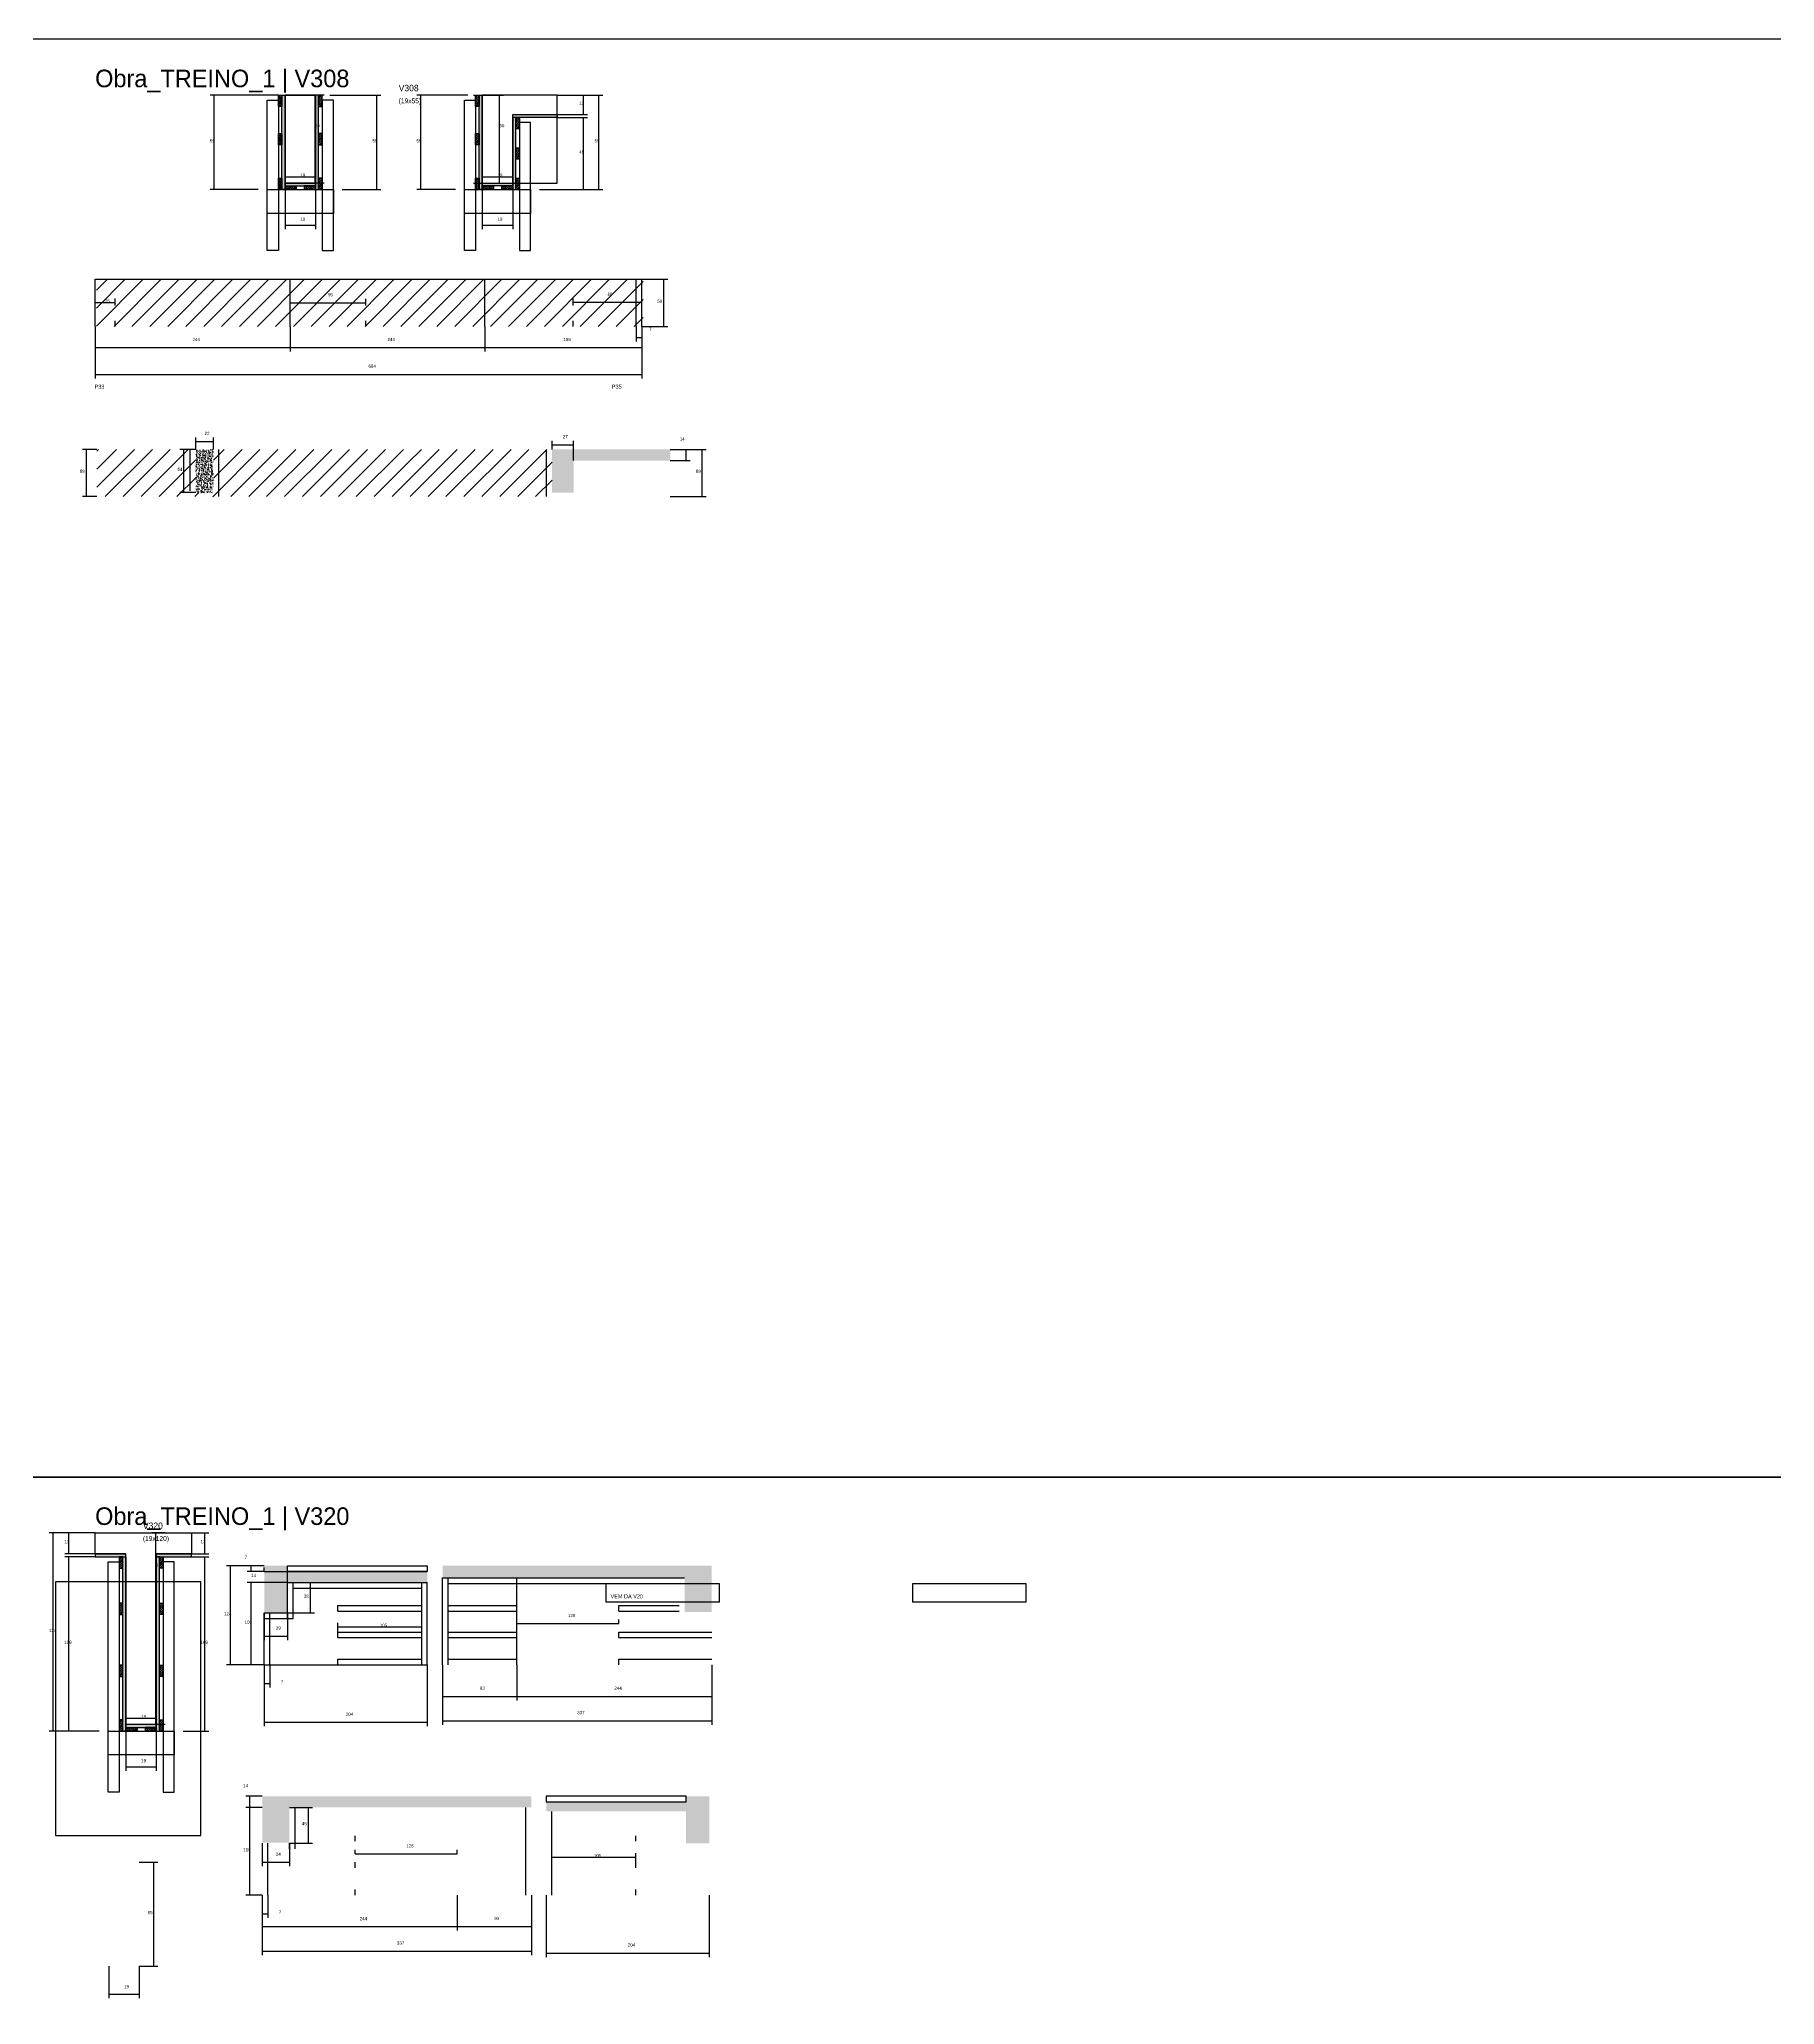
# Model space of a CAD drawing. Header units: metres. Extents: x -41 to 34840, y -36000 to 1848.
# Drawn here: x 26110 to 28283, y -661 to 1800 of the extents above; entities that cross this region are included whole.
import ezdxf

# ---------------------------------------------------------------- set-up
doc = ezdxf.new("R2010")
doc.units = ezdxf.units.M
for name, color, linetype in [('CELL_BORDER', 8, 'Continuous'), ('CONCRETO', 251, 'Continuous'), ('COTA', 4, 'Continuous'), ('Cota Seção (2x)', 4, 'Continuous'), ('cotas', 4, 'Continuous'), ('Hachura', 253, 'Continuous'), ('LABEL_ID', 3, 'Continuous'), ('Madeira', 126, 'Continuous'), ('NOMENCLATURA', 7, 'Continuous'), ('Painéis', 200, 'Continuous'), ('REAPROVEITAMENTO', 251, 'Continuous'), ('SARR_2.2x7', 40, 'Continuous'), ('SARR_3.5x7', 81, 'Continuous'), ('Texto Seção', 7, 'Continuous')]:
    doc.layers.add(name, color=color, linetype=linetype)

msp = doc.modelspace()

# ---------------------------------------------------------------- hatches: boundary and pattern name
at = {"layer": 'COTA'}
h = msp.add_hatch(dxfattribs=at)
h.set_pattern_fill('AR-CONC', scale=0.03)
h.paths.add_polyline_path([(26328, 1232.5), (26328, 1286.5), (26328, 1286.5), (26306, 1286.5), (26306, 1286.5), (26306, 1232.5), (26306, 1232.5), (26328, 1232.5)])
h = msp.add_hatch(dxfattribs=at)
h.set_pattern_fill('AR-CONC', scale=0.03)
h.paths.add_polyline_path([(26779, 1232.5), (26779, 1272.5), (26779, 1272.5), (26900, 1272.5), (26900, 1272.5), (26900, 1286.5), (26900, 1286.5), (26752, 1286.5), (26752, 1286.5), (26752, 1232.5), (26752, 1232.5), (26779, 1232.5)])
h = msp.add_hatch(dxfattribs=at)
h.set_pattern_fill('AR-CONC', scale=0.03)
h.paths.add_polyline_path([(26420.8, -170.2), (26420.8, -132.2), (26420.8, -132.2), (26595.7, -132.2), (26595.7, -132.2), (26595.7, -118.2), (26595.7, -118.2), (26420.8, -118.2), (26420.8, -118.2), (26420.8, -111.2), (26420.8, -111.2), (26391.8, -111.2), (26391.8, -111.2), (26391.8, -170.2), (26391.8, -170.2), (26420.8, -170.2)])
h = msp.add_hatch(dxfattribs=at)
h.set_pattern_fill('AR-CONC', scale=0.03)
h.paths.add_polyline_path([(26615, -126.2), (26918, -126.2), (26918, -126.2), (26918, -169.2), (26918, -169.2), (26952, -169.2), (26952, -169.2), (26951.9, -111.2), (26951.9, -111.2), (26615, -111.2), (26615, -111.2), (26615, -126.2)])
h = msp.add_hatch(dxfattribs=at)
h.set_pattern_fill('AR-CONC', scale=0.03)
h.paths.add_polyline_path([(26726.2, -413.6), (26423.2, -413.6), (26423.2, -413.6), (26423.2, -457.6), (26423.2, -457.6), (26389.2, -457.6), (26389.2, -457.6), (26389.3, -399.6), (26389.3, -399.6), (26726.2, -399.6), (26726.2, -399.6), (26726.2, -413.6)])
h = msp.add_hatch(dxfattribs=at)
h.set_pattern_fill('AR-CONC', scale=0.03)
h.paths.add_polyline_path([(26919.8, -458.6), (26919.8, -418.6), (26919.8, -418.6), (26744.8, -418.6), (26744.8, -418.6), (26744.8, -406.6), (26744.8, -406.6), (26919.8, -406.6), (26919.8, -406.6), (26919.8, -399.6), (26919.8, -399.6), (26948.8, -399.6), (26948.8, -399.6), (26948.8, -458.6), (26948.8, -458.6), (26919.8, -458.6)])
at = {"layer": 'Hachura'}
h = msp.add_hatch(dxfattribs=at)
h.set_pattern_fill('ANSI31', scale=0.5)
h.paths.add_polyline_path([(26413.8, 1716), (26409.4, 1716), (26409.4, 1716), (26409.4, 1730), (26409.4, 1730), (26413.8, 1730), (26413.8, 1730), (26413.8, 1716)])
h = msp.add_hatch(color=8, dxfattribs=at)
h.dxf.hatch_style = 1
h.paths.add_polyline_path([(26413.8, 1730), (26417.8, 1730), (26417.8, 1730), (26417.8, 1612), (26417.8, 1612), (26413.8, 1612), (26413.8, 1612), (26413.8, 1730)])
h = msp.add_hatch(color=8, dxfattribs=at)
h.dxf.hatch_style = 1
h.paths.add_polyline_path([(26459.8, 1730), (26455.8, 1730), (26455.8, 1730), (26455.8, 1612), (26455.8, 1612), (26459.8, 1612), (26459.8, 1612), (26459.8, 1730)])
h = msp.add_hatch(dxfattribs=at)
h.set_pattern_fill('ANSI31', scale=0.5)
h.paths.add_polyline_path([(26459.8, 1716), (26464.2, 1716), (26464.2, 1716), (26464.2, 1730), (26464.2, 1730), (26459.8, 1730), (26459.8, 1730), (26459.8, 1716)])
h = msp.add_hatch(dxfattribs=at)
h.set_pattern_fill('ANSI31', scale=0.5)
h.paths.add_polyline_path([(26660.7, 1716), (26656.3, 1716), (26656.3, 1716), (26656.3, 1730), (26656.3, 1730), (26660.7, 1730), (26660.7, 1730), (26660.7, 1716)])
h = msp.add_hatch(color=8, dxfattribs=at)
h.dxf.hatch_style = 1
h.paths.add_polyline_path([(26660.7, 1730), (26664.7, 1730), (26664.7, 1730), (26664.7, 1612), (26664.7, 1612), (26660.7, 1612), (26660.7, 1612), (26660.7, 1730)])
h = msp.add_hatch(color=8, dxfattribs=at)
h.dxf.hatch_style = 1
h.paths.add_polyline_path([(26702.7, 1702), (26702.7, 1706), (26702.7, 1706), (26758.3, 1706), (26758.3, 1706), (26758.3, 1702), (26758.3, 1702), (26702.7, 1702)])
h = msp.add_hatch(color=8, dxfattribs=at)
h.dxf.hatch_style = 1
h.paths.add_polyline_path([(26706.7, 1702), (26702.7, 1702), (26702.7, 1702), (26702.7, 1612), (26702.7, 1612), (26706.7, 1612), (26706.7, 1612), (26706.7, 1702)])
h = msp.add_hatch(dxfattribs=at)
h.set_pattern_fill('ANSI31', scale=0.5)
h.paths.add_polyline_path([(26711.1, 1688), (26706.7, 1688), (26706.7, 1688), (26706.7, 1702), (26706.7, 1702), (26711.1, 1702), (26711.1, 1702), (26711.1, 1688)])
h = msp.add_hatch(dxfattribs=at)
h.set_pattern_fill('ANSI31', scale=0.5)
h.paths.add_polyline_path([(26413.8, 1668), (26409.4, 1668), (26409.4, 1668), (26409.4, 1682), (26409.4, 1682), (26413.8, 1682), (26413.8, 1682), (26413.8, 1668)])
h = msp.add_hatch(dxfattribs=at)
h.set_pattern_fill('ANSI31', scale=0.5)
h.paths.add_polyline_path([(26459.8, 1668), (26464.2, 1668), (26464.2, 1668), (26464.2, 1682), (26464.2, 1682), (26459.8, 1682), (26459.8, 1682), (26459.8, 1668)])
h = msp.add_hatch(dxfattribs=at)
h.set_pattern_fill('ANSI31', scale=0.5)
h.paths.add_polyline_path([(26660.7, 1668), (26656.3, 1668), (26656.3, 1668), (26656.3, 1682), (26656.3, 1682), (26660.7, 1682), (26660.7, 1682), (26660.7, 1668)])
h = msp.add_hatch(dxfattribs=at)
h.set_pattern_fill('ANSI31', scale=0.5)
h.paths.add_polyline_path([(26711.1, 1650), (26706.7, 1650), (26706.7, 1650), (26706.7, 1664), (26706.7, 1664), (26711.1, 1664), (26711.1, 1664), (26711.1, 1650)])
h = msp.add_hatch(dxfattribs=at)
h.set_pattern_fill('ANSI31', scale=0.5)
h.paths.add_polyline_path([(26413.8, 1612), (26409.4, 1612), (26409.4, 1612), (26409.4, 1626), (26409.4, 1626), (26413.8, 1626), (26413.8, 1626), (26413.8, 1612)])
h = msp.add_hatch(dxfattribs=at)
h.set_pattern_fill('ANSI31', scale=0.5)
h.paths.add_polyline_path([(26459.8, 1612), (26464.2, 1612), (26464.2, 1612), (26464.2, 1626), (26464.2, 1626), (26459.8, 1626), (26459.8, 1626), (26459.8, 1612)])
h = msp.add_hatch(dxfattribs=at)
h.set_pattern_fill('ANSI31', scale=0.5)
h.paths.add_polyline_path([(26660.7, 1612), (26656.3, 1612), (26656.3, 1612), (26656.3, 1626), (26656.3, 1626), (26660.7, 1626), (26660.7, 1626), (26660.7, 1612)])
h = msp.add_hatch(dxfattribs=at)
h.set_pattern_fill('ANSI31', scale=0.5)
h.paths.add_polyline_path([(26711.1, 1612), (26706.7, 1612), (26706.7, 1612), (26706.7, 1626), (26706.7, 1626), (26711.1, 1626), (26711.1, 1626), (26711.1, 1612)])
h = msp.add_hatch(color=8, dxfattribs=at)
h.dxf.hatch_style = 1
h.paths.add_polyline_path([(26455.8, 1616.4), (26455.8, 1620), (26455.8, 1620), (26417.8, 1620), (26417.8, 1620), (26417.8, 1616.4), (26417.8, 1616.4), (26455.8, 1616.4)])
h = msp.add_hatch(dxfattribs=at)
h.set_pattern_fill('ANSI31', scale=0.5)
h.paths.add_polyline_path([(26417.8, 1612), (26417.8, 1616.4), (26417.8, 1616.4), (26431.8, 1616.4), (26431.8, 1616.4), (26431.8, 1612), (26431.8, 1612), (26417.8, 1612)])
h = msp.add_hatch(dxfattribs=at)
h.set_pattern_fill('ANSI31', scale=0.5)
h.paths.add_polyline_path([(26455.8, 1612), (26455.8, 1616.4), (26455.8, 1616.4), (26441.8, 1616.4), (26441.8, 1616.4), (26441.8, 1612), (26441.8, 1612), (26455.8, 1612)])
h = msp.add_hatch(color=8, dxfattribs=at)
h.dxf.hatch_style = 1
h.paths.add_polyline_path([(26664.7, 1616.4), (26664.7, 1620), (26664.7, 1620), (26702.7, 1620), (26702.7, 1620), (26702.7, 1616.4), (26702.7, 1616.4), (26664.7, 1616.4)])
h = msp.add_hatch(dxfattribs=at)
h.set_pattern_fill('ANSI31', scale=0.5)
h.paths.add_polyline_path([(26664.7, 1612), (26664.7, 1616.4), (26664.7, 1616.4), (26678.7, 1616.4), (26678.7, 1616.4), (26678.7, 1612), (26678.7, 1612), (26664.7, 1612)])
h = msp.add_hatch(dxfattribs=at)
h.set_pattern_fill('ANSI31', scale=0.5)
h.paths.add_polyline_path([(26702.7, 1612), (26702.7, 1616.4), (26702.7, 1616.4), (26688.7, 1616.4), (26688.7, 1616.4), (26688.7, 1612), (26688.7, 1612), (26702.7, 1612)])
h = msp.add_hatch(color=8, dxfattribs=at)
h.dxf.hatch_style = 1
h.paths.add_polyline_path([(26218.6, -100), (26218.6, -96), (26218.6, -96), (26180, -96), (26180, -96), (26180, -100), (26180, -100), (26218.6, -100)])
h = msp.add_hatch(color=8, dxfattribs=at)
h.dxf.hatch_style = 1
h.paths.add_polyline_path([(26300.6, -100), (26300.6, -96), (26300.6, -96), (26256.6, -96), (26256.6, -96), (26256.6, -100), (26256.6, -100), (26300.6, -100)])
h = msp.add_hatch(color=8, dxfattribs=at)
h.dxf.hatch_style = 1
h.paths.add_polyline_path([(26260.6, -98), (26256.6, -98), (26256.6, -98), (26256.6, -318), (26256.6, -318), (26260.6, -318), (26260.6, -318), (26260.6, -98)])
h = msp.add_hatch(dxfattribs=at)
h.set_pattern_fill('ANSI31', scale=0.5)
h.paths.add_polyline_path([(26210.2, -114), (26214.6, -114), (26214.6, -114), (26214.6, -100), (26214.6, -100), (26210.2, -100), (26210.2, -100), (26210.2, -114)])
h = msp.add_hatch(color=8, dxfattribs=at)
h.dxf.hatch_style = 1
h.paths.add_polyline_path([(26214.6, -100), (26218.6, -100), (26218.6, -100), (26218.6, -318), (26218.6, -318), (26214.6, -318), (26214.6, -318), (26214.6, -100)])
h = msp.add_hatch(dxfattribs=at)
h.set_pattern_fill('ANSI31', scale=0.5)
h.paths.add_polyline_path([(26265, -114), (26260.6, -114), (26260.6, -114), (26260.6, -100), (26260.6, -100), (26265, -100), (26265, -100), (26265, -114)])
h = msp.add_hatch(dxfattribs=at)
h.set_pattern_fill('ANSI31', scale=0.5)
h.paths.add_polyline_path([(26210.2, -172), (26214.6, -172), (26214.6, -172), (26214.6, -158), (26214.6, -158), (26210.2, -158), (26210.2, -158), (26210.2, -172)])
h = msp.add_hatch(dxfattribs=at)
h.set_pattern_fill('ANSI31', scale=0.5)
h.paths.add_polyline_path([(26265, -172), (26260.6, -172), (26260.6, -172), (26260.6, -158), (26260.6, -158), (26265, -158), (26265, -158), (26265, -172)])
h = msp.add_hatch(dxfattribs=at)
h.set_pattern_fill('ANSI31', scale=0.5)
h.paths.add_polyline_path([(26210.2, -249.7), (26214.6, -249.7), (26214.6, -249.7), (26214.6, -235.7), (26214.6, -235.7), (26210.2, -235.7), (26210.2, -235.7), (26210.2, -249.7)])
h = msp.add_hatch(dxfattribs=at)
h.set_pattern_fill('ANSI31', scale=0.5)
h.paths.add_polyline_path([(26265, -249.7), (26260.6, -249.7), (26260.6, -249.7), (26260.6, -235.7), (26260.6, -235.7), (26265, -235.7), (26265, -235.7), (26265, -249.7)])
h = msp.add_hatch(dxfattribs=at)
h.set_pattern_fill('ANSI31', scale=0.5)
h.paths.add_polyline_path([(26210.2, -318), (26214.6, -318), (26214.6, -318), (26214.6, -304), (26214.6, -304), (26210.2, -304), (26210.2, -304), (26210.2, -318)])
h = msp.add_hatch(color=8, dxfattribs=at)
h.dxf.hatch_style = 1
h.paths.add_polyline_path([(26256.6, -313.6), (26256.6, -310), (26256.6, -310), (26218.6, -310), (26218.6, -310), (26218.6, -313.6), (26218.6, -313.6), (26256.6, -313.6)])
h = msp.add_hatch(dxfattribs=at)
h.set_pattern_fill('ANSI31', scale=0.5)
h.paths.add_polyline_path([(26218.6, -318), (26218.6, -313.6), (26218.6, -313.6), (26232.6, -313.6), (26232.6, -313.6), (26232.6, -318), (26232.6, -318), (26218.6, -318)])
h = msp.add_hatch(dxfattribs=at)
h.set_pattern_fill('ANSI31', scale=0.5)
h.paths.add_polyline_path([(26256.6, -318), (26256.6, -313.6), (26256.6, -313.6), (26242.6, -313.6), (26242.6, -313.6), (26242.6, -318), (26242.6, -318), (26256.6, -318)])
h = msp.add_hatch(dxfattribs=at)
h.set_pattern_fill('ANSI31', scale=0.5)
h.paths.add_polyline_path([(26265, -318), (26260.6, -318), (26260.6, -318), (26260.6, -304), (26260.6, -304), (26265, -304), (26265, -304), (26265, -318)])
at = {"layer": 'REAPROVEITAMENTO'}
h = msp.add_hatch(dxfattribs=at)
h.set_pattern_fill('ANSI31', scale=5)
h.paths.add_polyline_path([(26866, 1440.6), (26866, 1499.6), (26866, 1499.6), (26181.5, 1499.6), (26181.5, 1499.6), (26181.5, 1440.6), (26181.5, 1440.6), (26866, 1440.6)])
h = msp.add_hatch(dxfattribs=at)
h.set_pattern_fill('ANSI31', scale=5)
h.paths.add_polyline_path([(26306, 1232.5), (26306, 1286.5), (26306, 1286.5), (26182, 1286.5), (26182, 1286.5), (26182, 1227.5), (26182, 1227.5), (26328, 1227.5), (26328, 1227.5), (26328, 1232.5), (26328, 1232.5), (26306, 1232.5)])
h = msp.add_hatch(dxfattribs=at)
h.set_pattern_fill('ANSI31', scale=5)
h.paths.add_polyline_path([(26572, 1227.5), (26572, 1286.5), (26572, 1286.5), (26328, 1286.5), (26328, 1286.5), (26328, 1227.5), (26328, 1227.5), (26572, 1227.5)])
h = msp.add_hatch(dxfattribs=at)
h.set_pattern_fill('ANSI31', scale=5)
h.paths.add_polyline_path([(26752, 1227.5), (26752, 1286.5), (26752, 1286.5), (26572, 1286.5), (26572, 1286.5), (26572, 1227.5), (26572, 1227.5), (26752, 1227.5)])

# ---------------------------------------------------------------- linework, layer by layer
at = {"layer": 'CELL_BORDER'}
for points in [[(26100, 0), (29000, 0), (29000, 1800), (26100, 1800)], [(26100, -1800), (29000, -1800), (29000, 0), (26100, 0)]]:
    msp.add_lwpolyline(points, close=True, dxfattribs=at)
at = {"layer": 'CONCRETO'}
for points in [[(26417.8, 1730), (26417.8, 1730), (26455.8, 1730), (26455.8, 1702), (26455.8, 1702), (26455.8, 1620), (26417.8, 1620), (26417.8, 1730)], [(26417.8, 1620), (26455.8, 1620), (26455.8, 1730), (26417.8, 1730)], [(26758.3, 1706), (26758.3, 1730), (26664.7, 1730), (26664.7, 1702), (26664.7, 1702), (26664.7, 1620), (26702.7, 1620), (26702.7, 1706)], [(26664.7, 1620), (26758.3, 1620), (26758.3, 1730), (26664.7, 1730)], [(26180, -96), (26180, -70), (26300.6, -70), (26300.6, -96), (26256.6, -96), (26256.6, -310), (26218.6, -310), (26218.6, -96)]]:
    msp.add_lwpolyline(points, close=True, dxfattribs=at)
at = {"layer": 'COTA'}
for p, q in [((26409.4, 1730), (26324.1, 1730)), ((26329.1, 1612), (26329.1, 1730)), ((26473.8, 1730), (26537.7, 1730)), ((26532.7, 1612), (26532.7, 1730)), ((26646.7, 1730), (26582.8, 1730)), ((26587.8, 1612), (26587.8, 1730)), ((26758.3, 1730), (26815.7, 1730)), ((26758.3, 1730), (26796.4, 1730)), ((26791.4, 1706), (26791.4, 1730)), ((26810.7, 1612), (26810.7, 1730)), ((26758.3, 1706), (26796.4, 1706)), ((26758.3, 1702), (26796.4, 1702)), ((26791.4, 1612), (26791.4, 1702)), ((26384.2, 1612), (26324.1, 1612)), ((26417.8, 1612), (26417.8, 1562.3)), ((26455.8, 1612), (26455.8, 1562.3)), ((26489.4, 1612), (26537.7, 1612)), ((26631.1, 1612), (26582.8, 1612)), ((26664.7, 1612), (26664.7, 1562.3)), ((26702.7, 1612), (26702.7, 1562.3)), ((26736.3, 1612), (26815.7, 1612)), ((26736.3, 1612), (26796.4, 1612)), ((26417.8, 1567.3), (26455.8, 1567.3)), ((26664.7, 1567.3), (26702.7, 1567.3)), ((26864.5, 1499.6), (26896.9, 1499.6)), ((26891.9, 1440.6), (26891.9, 1499.6)), ((26180, 1470.1), (26180, 1475.4)), ((26180, 1470.4), (26205, 1470.4)), ((26205, 1470.1), (26205, 1475.4)), ((26424, 1470.1), (26424, 1475.1)), ((26424, 1470.1), (26519, 1470.1)), ((26519, 1470.1), (26519, 1475.1)), ((26778.5, 1470.1), (26778.5, 1475.7)), ((26778.5, 1470.7), (26864.5, 1470.7)), ((26864.5, 1470.1), (26864.5, 1475.7)), ((26180, 1440.6), (26180, 1375.5)), ((26180, 1440.6), (26180, 1409.1)), ((26424, 1440.6), (26424, 1409.1)), ((26424, 1440.6), (26424, 1409.1)), ((26668, 1440.6), (26668, 1409.1)), ((26668, 1440.6), (26668, 1409.1)), ((26857.5, 1440.6), (26857.5, 1421.7)), ((26864.5, 1440.6), (26864.5, 1409.1)), ((26864.5, 1440.6), (26864.5, 1375.5)), ((26864.5, 1440.6), (26896.9, 1440.6)), ((26864.5, 1440.6), (26864.5, 1421.7)), ((26180, 1414.1), (26424, 1414.1)), ((26424, 1414.1), (26668, 1414.1)), ((26668, 1414.1), (26864.5, 1414.1)), ((26857.5, 1426.7), (26864.5, 1426.7)), ((26180, 1380.5), (26864.5, 1380.5)), ((26182, 1286.5), (26164, 1286.5)), ((26169, 1227.5), (26169, 1286.5)), ((26306, 1286.5), (26286.2, 1286.5)), ((26291.2, 1232.5), (26291.2, 1286.5)), ((26306, 1286.5), (26306, 1301.6)), ((26306, 1296.6), (26328, 1296.6)), ((26328, 1286.5), (26328, 1301.6)), ((26752, 1286.5), (26752, 1297.3)), ((26752, 1292.3), (26779, 1292.3)), ((26779, 1272.5), (26779, 1297.3)), ((26900, 1286.5), (26925, 1286.5)), ((26900, 1286.5), (26945.1, 1286.5)), ((26920, 1272.5), (26920, 1286.5)), ((26940.1, 1227.5), (26940.1, 1286.5)), ((26900, 1272.5), (26925, 1272.5)), ((26306, 1232.5), (26286.2, 1232.5)), ((26182, 1227.5), (26164, 1227.5)), ((26900, 1227.5), (26945.1, 1227.5)), ((26180, -70), (26122.6, -70)), ((26127.6, -318), (26127.6, -70)), ((26180, -70), (26141.9, -70)), ((26146.9, -96), (26146.9, -70)), ((26300.6, -70), (26322.4, -70)), ((26317.4, -96), (26317.4, -70)), ((26180, -96), (26141.9, -96)), ((26300.6, -96), (26322.4, -96)), ((26180, -100), (26141.9, -100)), ((26146.9, -318), (26146.9, -100)), ((26300.6, -100), (26322.4, -100)), ((26317.4, -318), (26317.4, -100)), ((26391.8, -111.2), (26370.3, -111.2)), ((26391.8, -118.2), (26370.3, -118.2)), ((26375.3, -118.2), (26375.3, -111.2)), ((26391.8, -118.2), (26391.8, -113.2)), ((26391.8, -118.2), (26420.8, -118.2)), ((26420.8, -132.2), (26420.8, -113.2)), ((26420.8, -132.2), (26370.3, -132.2)), ((26375.3, -235.2), (26375.3, -132.2)), ((26391.8, -235.2), (26370.3, -235.2)), ((26391.8, -235.2), (26391.8, -312.1)), ((26391.8, -235.2), (26391.8, -263.4)), ((26398.8, -235.2), (26398.8, -263.4)), ((26595.7, -235.2), (26595.7, -312.1)), ((26615, -235.2), (26615, -279.6)), ((26615, -235.2), (26615, -310.3)), ((26708, -235.2), (26708, -279.6)), ((26708, -235.2), (26708, -279.6)), ((26952, -235.2), (26952, -279.6)), ((26952, -235.2), (26952, -310.3)), ((26391.8, -258.4), (26398.8, -258.4)), ((26615, -274.6), (26708, -274.6)), ((26708, -274.6), (26952, -274.6)), ((26185, -318), (26122.6, -318)), ((26185, -318), (26141.9, -318)), ((26218.6, -318), (26218.6, -367.7)), ((26256.6, -318), (26256.6, -367.7)), ((26290.2, -318), (26322.4, -318)), ((26391.8, -307.1), (26595.7, -307.1)), ((26615, -305.3), (26952, -305.3)), ((26218.6, -362.7), (26256.6, -362.7)), ((26389.2, -399.6), (26368.5, -399.6)), ((26389.2, -413.6), (26368.5, -413.6)), ((26389.2, -413.6), (26368.5, -413.6)), ((26373.5, -413.6), (26373.5, -399.6)), ((26373.5, -523.6), (26373.5, -413.6)), ((26235.3, -482.3), (26258.3, -482.3)), ((26253.3, -612.3), (26253.3, -482.3)), ((26389.2, -523.6), (26368.5, -523.6)), ((26389.2, -523.6), (26389.2, -567.9)), ((26389.2, -523.6), (26389.2, -598.6)), ((26389.2, -523.6), (26389.2, -551.8)), ((26396.2, -523.6), (26396.2, -551.8)), ((26633.2, -523.6), (26633.2, -567.9)), ((26633.2, -523.6), (26633.2, -567.9)), ((26726.2, -523.6), (26726.2, -567.9)), ((26726.2, -523.6), (26726.2, -598.6)), ((26744.8, -523.6), (26744.8, -601)), ((26948.8, -523.6), (26948.8, -601)), ((26389.2, -546.8), (26396.2, -546.8)), ((26389.2, -562.9), (26633.2, -562.9)), ((26633.2, -562.9), (26726.2, -562.9)), ((26197.3, -612.3), (26197.3, -652.5)), ((26235.3, -612.3), (26235.3, -652.5)), ((26235.3, -612.3), (26258.3, -612.3)), ((26389.2, -593.6), (26726.2, -593.6)), ((26744.8, -596), (26948.8, -596)), ((26197.3, -647.5), (26235.3, -647.5))]:
    msp.add_line(p, q, dxfattribs=at)
at = {"layer": 'Cota Seção (2x)'}
for p, q in [((26466.8, 1730), (26450.3, 1730)), ((26455.3, 1620), (26455.3, 1730)), ((26653.7, 1730), (26691.2, 1730)), ((26686.2, 1620), (26686.2, 1730)), ((26417.8, 1612), (26417.8, 1633)), ((26417.8, 1628), (26455.8, 1628)), ((26455.8, 1612), (26455.8, 1633)), ((26664.7, 1612), (26664.7, 1633)), ((26664.7, 1628), (26702.7, 1628)), ((26702.7, 1612), (26702.7, 1633)), ((26466.8, 1620), (26450.3, 1620)), ((26653.7, 1620), (26691.2, 1620)), ((26267.6, -70), (26251.1, -70)), ((26256.1, -310), (26256.1, -70)), ((26391.8, -111.2), (26344.4, -111.2)), ((26349.4, -235.2), (26349.4, -111.2)), ((26420.8, -132.2), (26454.6, -132.2)), ((26449.6, -170.2), (26449.6, -132.2)), ((26391.8, -170.2), (26391.8, -204.1)), ((26420.8, -170.2), (26454.6, -170.2)), ((26420.8, -170.2), (26420.8, -204.1)), ((26483.8, -194.1), (26483.8, -182.6)), ((26483.8, -187.6), (26588.8, -187.6)), ((26588.8, -194.1), (26588.8, -182.6)), ((26708, -183.5), (26708, -178.5)), ((26708, -183.5), (26835.5, -183.5)), ((26835.5, -183.5), (26835.5, -178.5)), ((26391.8, -199.1), (26420.8, -199.1)), ((26391.8, -235.2), (26344.4, -235.2)), ((26218.6, -318), (26218.6, -297)), ((26218.6, -302), (26256.6, -302)), ((26267.6, -310), (26251.1, -310)), ((26256.6, -318), (26256.6, -297)), ((26423.2, -413.6), (26452, -413.6)), ((26447, -458.6), (26447, -413.6)), ((26389.2, -458.6), (26389.2, -487.4)), ((26423.2, -458.6), (26452, -458.6)), ((26423.2, -458.6), (26423.2, -487.4)), ((26505.7, -471.9), (26505.7, -466.9)), ((26633.2, -471.9), (26633.2, -466.9)), ((26389.2, -482.4), (26423.2, -482.4)), ((26505.7, -471.9), (26633.2, -471.9)), ((26751.8, -482.4), (26751.8, -470.9)), ((26751.8, -475.9), (26856.8, -475.9)), ((26856.8, -482.4), (26856.8, -470.9))]:
    msp.add_line(p, q, dxfattribs=at)
at = {"layer": 'Cotas'}
msp.add_lwpolyline([(26130.4, -448.9), (26312.4, -448.9), (26312.4, -131.4), (26130.4, -131.4)], close=True, dxfattribs=at)
at = {"layer": 'Madeira'}
for points in [[(26413.8, 1716), (26409.4, 1716), (26409.4, 1730), (26413.8, 1730)], [(26459.8, 1716), (26464.2, 1716), (26464.2, 1730), (26459.8, 1730)], [(26660.7, 1716), (26656.3, 1716), (26656.3, 1730), (26660.7, 1730)], [(26711.1, 1688), (26706.7, 1688), (26706.7, 1702), (26711.1, 1702)], [(26413.8, 1668), (26409.4, 1668), (26409.4, 1682), (26413.8, 1682)], [(26459.8, 1668), (26464.2, 1668), (26464.2, 1682), (26459.8, 1682)], [(26660.7, 1668), (26656.3, 1668), (26656.3, 1682), (26660.7, 1682)], [(26711.1, 1650), (26706.7, 1650), (26706.7, 1664), (26711.1, 1664)], [(26413.8, 1612), (26409.4, 1612), (26409.4, 1626), (26413.8, 1626)], [(26459.8, 1612), (26464.2, 1612), (26464.2, 1626), (26459.8, 1626)], [(26660.7, 1612), (26656.3, 1612), (26656.3, 1626), (26660.7, 1626)], [(26711.1, 1612), (26706.7, 1612), (26706.7, 1626), (26711.1, 1626)], [(26417.8, 1612), (26417.8, 1616.4), (26431.8, 1616.4), (26431.8, 1612)], [(26455.8, 1612), (26455.8, 1616.4), (26441.8, 1616.4), (26441.8, 1612)], [(26664.7, 1612), (26664.7, 1616.4), (26678.7, 1616.4), (26678.7, 1612)], [(26702.7, 1612), (26702.7, 1616.4), (26688.7, 1616.4), (26688.7, 1612)], [(26210.2, -114), (26214.6, -114), (26214.6, -100), (26210.2, -100)], [(26265, -114), (26260.6, -114), (26260.6, -100), (26265, -100)], [(26210.2, -172), (26214.6, -172), (26214.6, -158), (26210.2, -158)], [(26265, -172), (26260.6, -172), (26260.6, -158), (26265, -158)], [(26210.2, -249.7), (26214.6, -249.7), (26214.6, -235.7), (26210.2, -235.7)], [(26265, -249.7), (26260.6, -249.7), (26260.6, -235.7), (26265, -235.7)], [(26210.2, -318), (26214.6, -318), (26214.6, -304), (26210.2, -304)], [(26218.6, -318), (26218.6, -313.6), (26232.6, -313.6), (26232.6, -318)], [(26256.6, -318), (26256.6, -313.6), (26242.6, -313.6), (26242.6, -318)], [(26265, -318), (26260.6, -318), (26260.6, -304), (26265, -304)]]:
    msp.add_lwpolyline(points, close=True, dxfattribs=at)
at = {"layer": 'Painéis'}
for p, q in [((26417.8, 1612), (26417.8, 1730)), ((26455.8, 1612), (26455.8, 1730)), ((26664.7, 1612), (26664.7, 1730)), ((26702.7, 1706), (26758.3, 1706)), ((26702.7, 1702), (26702.7, 1706)), ((26702.7, 1612), (26702.7, 1702)), ((26758.3, 1702), (26758.3, 1706)), ((26417.8, 1620), (26455.8, 1620)), ((26417.8, 1616.4), (26417.8, 1620)), ((26455.8, 1616.4), (26455.8, 1620)), ((26664.7, 1620), (26702.7, 1620)), ((26664.7, 1616.4), (26664.7, 1620)), ((26702.7, 1616.4), (26702.7, 1620)), ((26180, 1499.6), (26864.5, 1499.6)), ((26180, 1440.6), (26180, 1499.6)), ((26424, 1440.6), (26424, 1499.6)), ((26668, 1440.6), (26668, 1499.6)), ((26864.5, 1440.6), (26864.5, 1499.6)), ((26180, -96), (26218.6, -96)), ((26256.6, -96), (26300.6, -96)), ((26420.8, -111.2), (26595.7, -111.2)), ((26420.8, -118.2), (26420.8, -111.2)), ((26420.8, -118.2), (26595.7, -118.2)), ((26420.8, -132.2), (26595.7, -132.2)), ((26420.8, -170.2), (26420.8, -132.2)), ((26595.7, -235.2), (26595.7, -132.2)), ((26615, -126.2), (26918, -126.2)), ((26615, -235.2), (26615, -126.2)), ((26708, -235.2), (26708, -126.2)), ((26391.8, -170.2), (26420.8, -170.2)), ((26391.8, -235.2), (26391.8, -170.2)), ((26391.8, -235.2), (26595.7, -235.2))]:
    msp.add_line(p, q, dxfattribs=at)
for points in [[(26413.8, 1730), (26417.8, 1730), (26417.8, 1612), (26413.8, 1612)], [(26459.8, 1730), (26455.8, 1730), (26455.8, 1612), (26459.8, 1612)], [(26660.7, 1730), (26664.7, 1730), (26664.7, 1612), (26660.7, 1612)], [(26702.7, 1702), (26702.7, 1706), (26758.3, 1706), (26758.3, 1702)], [(26706.7, 1702), (26702.7, 1702), (26702.7, 1612), (26706.7, 1612)], [(26455.8, 1616.4), (26455.8, 1620), (26417.8, 1620), (26417.8, 1616.4)], [(26664.7, 1616.4), (26664.7, 1620), (26702.7, 1620), (26702.7, 1616.4)], [(26218.6, -100), (26218.6, -96), (26180, -96), (26180, -100)], [(26300.6, -100), (26300.6, -96), (26256.6, -96), (26256.6, -100)], [(26214.6, -100), (26218.6, -100), (26218.6, -318), (26214.6, -318)], [(26260.6, -100), (26256.6, -100), (26256.6, -318), (26260.6, -318)], [(26595.7, -118.2), (26420.8, -118.2), (26420.8, -111.2), (26595.7, -111.2)], [(26256.6, -313.6), (26256.6, -310), (26218.6, -310), (26218.6, -313.6)], [(26744.8, -406.6), (26919.8, -406.6), (26919.8, -399.6), (26744.8, -399.6)]]:
    msp.add_lwpolyline(points, close=True, dxfattribs=at)
at = {"layer": 'SARR_2.2x7'}
for p, q in [((26778.5, 1499.6), (26778.5, 1500)), ((26857.5, 1440.6), (26857.5, 1499.6)), ((26205, 1466.6), (26205, 1473.6)), ((26519, 1466.6), (26519, 1473.6)), ((26778.5, 1466.6), (26778.5, 1473.6)), ((26205, 1440.6), (26205, 1447.6)), ((26519, 1440.6), (26519, 1447.6)), ((26778.5, 1440.6), (26778.5, 1447.6)), ((26299.1, 1234.5), (26299.1, 1286.5)), ((26335, 1227.5), (26335, 1286.5)), ((26745.1, 1227.5), (26745.1, 1286.5)), ((26427.8, -177.2), (26427.8, -132.2)), ((26427.8, -139.2), (26588.8, -139.2)), ((26588.8, -235.2), (26588.8, -132.2)), ((26622, -235.2), (26622, -126.2)), ((26622, -133.2), (26708, -133.2)), ((26708, -133.2), (26911, -133.2)), ((26398.8, -235.2), (26398.8, -170.2)), ((26420.8, -177.2), (26420.8, -170.2)), ((26483.8, -160.8), (26588.8, -160.8)), ((26483.8, -167.8), (26483.8, -160.8)), ((26483.8, -167.8), (26588.8, -167.8)), ((26622, -160.8), (26708, -160.8)), ((26622, -167.8), (26708, -167.8)), ((26835.5, -160.8), (26911, -160.8)), ((26835.5, -167.8), (26835.5, -160.8)), ((26835.5, -167.8), (26911, -167.8)), ((26391.8, -177.2), (26420.8, -177.2)), ((26420.8, -177.2), (26427.8, -177.2)), ((26483.8, -194.1), (26588.8, -194.1)), ((26483.8, -201.1), (26483.8, -194.1)), ((26622, -194.1), (26708, -194.1)), ((26835.5, -194.1), (26952, -194.1)), ((26835.5, -201.1), (26835.5, -194.1)), ((26483.8, -201.1), (26588.8, -201.1)), ((26622, -201.1), (26708, -201.1)), ((26835.5, -201.1), (26952, -201.1)), ((26483.8, -228.2), (26588.8, -228.2)), ((26483.8, -235.2), (26483.8, -228.2)), ((26622, -228.2), (26708, -228.2)), ((26835.5, -228.2), (26952, -228.2)), ((26835.5, -235.2), (26835.5, -228.2)), ((26430.2, -465.6), (26430.2, -413.6)), ((26719.2, -523.6), (26719.2, -413.6)), ((26751.8, -523.6), (26751.8, -418.6)), ((26396.2, -523.6), (26396.2, -458.6)), ((26423.2, -465.6), (26423.2, -458.6)), ((26505.7, -456.1), (26505.7, -449.1)), ((26856.8, -456.1), (26856.8, -449.1)), ((26505.7, -489.4), (26505.7, -482.4)), ((26856.8, -489.4), (26856.8, -482.4)), ((26505.7, -523.6), (26505.7, -516.6)), ((26856.8, -523.6), (26856.8, -516.6))]:
    msp.add_line(p, q, dxfattribs=at)
at = {"layer": 'SARR_3.5x7'}
for points in [[(26395.4, 1724), (26409.4, 1724), (26409.4, 1535.5), (26395.4, 1535.5)], [(26478.2, 1724), (26464.2, 1724), (26464.2, 1535.5), (26478.2, 1535.5)], [(26642.3, 1724), (26656.3, 1724), (26656.3, 1535.5), (26642.3, 1535.5)], [(26725.1, 1696), (26711.1, 1696), (26711.1, 1535.5), (26725.1, 1535.5)], [(26395.4, 1612), (26478.2, 1612), (26478.2, 1581.9), (26395.4, 1581.9)], [(26642.3, 1612), (26725.1, 1612), (26725.1, 1581.9), (26642.3, 1581.9)], [(26196.2, -106), (26210.2, -106), (26210.2, -394.5), (26196.2, -394.5)], [(26279, -106), (26265, -106), (26265, -394.5), (26279, -394.5)], [(26196.2, -318), (26279, -318), (26279, -348), (26196.2, -348)]]:
    msp.add_lwpolyline(points, close=True, dxfattribs=at)
at = {"layer": 'Texto Seção'}
for points in [[(26819.7, -133.4), (26961.1, -133.4), (26961.1, -156.6), (26819.7, -156.6)], [(27203.6, -133.4), (27345.1, -133.4), (27345.1, -156.6), (27203.6, -156.6)]]:
    msp.add_lwpolyline(points, close=True, dxfattribs=at)

# ---------------------------------------------------------------- texts
at = {"layer": 'COTA'}
for s, p in [('12', (26785.9, 1718)), ('59', (26323.6, 1671)), ('59', (26527.2, 1671)), ('59', (26582.3, 1671)), ('59', (26805.2, 1671)), ('45', (26785.9, 1657)), ('19', (26436.8, 1572.8)), ('19', (26683.7, 1572.8)), ('95', (26471.5, 1478.3)), ('86', (26821.5, 1478.8)), ('25', (26192.2, 1470.4)), ('59', (26883.7, 1470.1)), ('7', (26873.4, 1434.8)), ('244', (26302, 1422.2)), ('244', (26546, 1422.2)), ('196', (26766.2, 1422.2)), ('684', (26522.2, 1388.7)), ('22', (26317, 1304.6)), ('27', (26765.5, 1300.4)), ('14', (26911.9, 1297.6)), ('59', (26160.8, 1257)), ('54', (26283.1, 1259.5)), ('59', (26932, 1257)), ('13', (26141.4, -83)), ('13', (26311.9, -83)), ('7', (26367.2, -102.4)), ('14', (26375.3, -125.2)), ('124', (26122.1, -194)), ('103', (26367.1, -183.7)), ('109', (26141.4, -209)), ('109', (26311.9, -209)), ('7', (26412.5, -258.4)), ('93', (26661.5, -266.4)), ('244', (26830, -266.5)), ('204', (26493.8, -299)), ('337', (26783.5, -297)), ('19', (26237.6, -357.2)), ('14', (26365.4, -388.5)), ('110', (26365.4, -468.6)), ('65', (26245.8, -547.3)), ('7', (26409.9, -546.8)), ('244', (26511.2, -554.9)), ('93', (26679.7, -554.7)), ('337', (26557.7, -585.4)), ('204', (26846.8, -587.9)), ('19', (26216.3, -640))]:
    msp.add_text(s, height=4, dxfattribs=at).set_placement(p)
at = {"layer": 'Cota Seção (2x)'}
for s, p in [('55', (26455.3, 1690)), ('55', (26686.2, 1690)), ('19', (26436.8, 1628)), ('19', (26683.7, 1628)), ('120', (26256.1, -112)), ('38', (26441.3, -151.2)), ('124', (26341.3, -173.2)), ('128', (26771.8, -175.4)), ('29', (26406.3, -191)), ('105', (26536.3, -187.6)), ('19', (26237.6, -302)), ('45', (26438.9, -436.1)), ('128', (26569.4, -463.7)), ('34', (26406.2, -474.2)), ('105', (26804.3, -475.9))]:
    msp.add_text(s, height=4, dxfattribs=at).set_placement(p)
at = {"layer": 'LABEL_ID'}
for s, p in [('Obra_TREINO_1 | V308', (26180, 1740)), ('Obra_TREINO_1 | V320', (26180, -60))]:
    msp.add_text(s, height=22, dxfattribs=at).set_placement(p)
at = {"layer": 'NOMENCLATURA'}
for s, p in [('P33', (26179.3, 1362.6)), ('P35', (26826.9, 1362.6))]:
    msp.add_text(s, height=5, dxfattribs=at).set_placement(p)
at = {"layer": 'Texto Seção'}
for s, height, p in [('V308', 8, (26560, 1735)), ('(19x55)', 6, (26560, 1720)), ('V320', 8, (26239.8, -65)), ('(19x120)', 6, (26239.8, -80)), ('VEM DA V20', 5, (26825.2, -151.9))]:
    msp.add_text(s, height=height, dxfattribs=at).set_placement(p)

doc.saveas('drawing.dxf')
